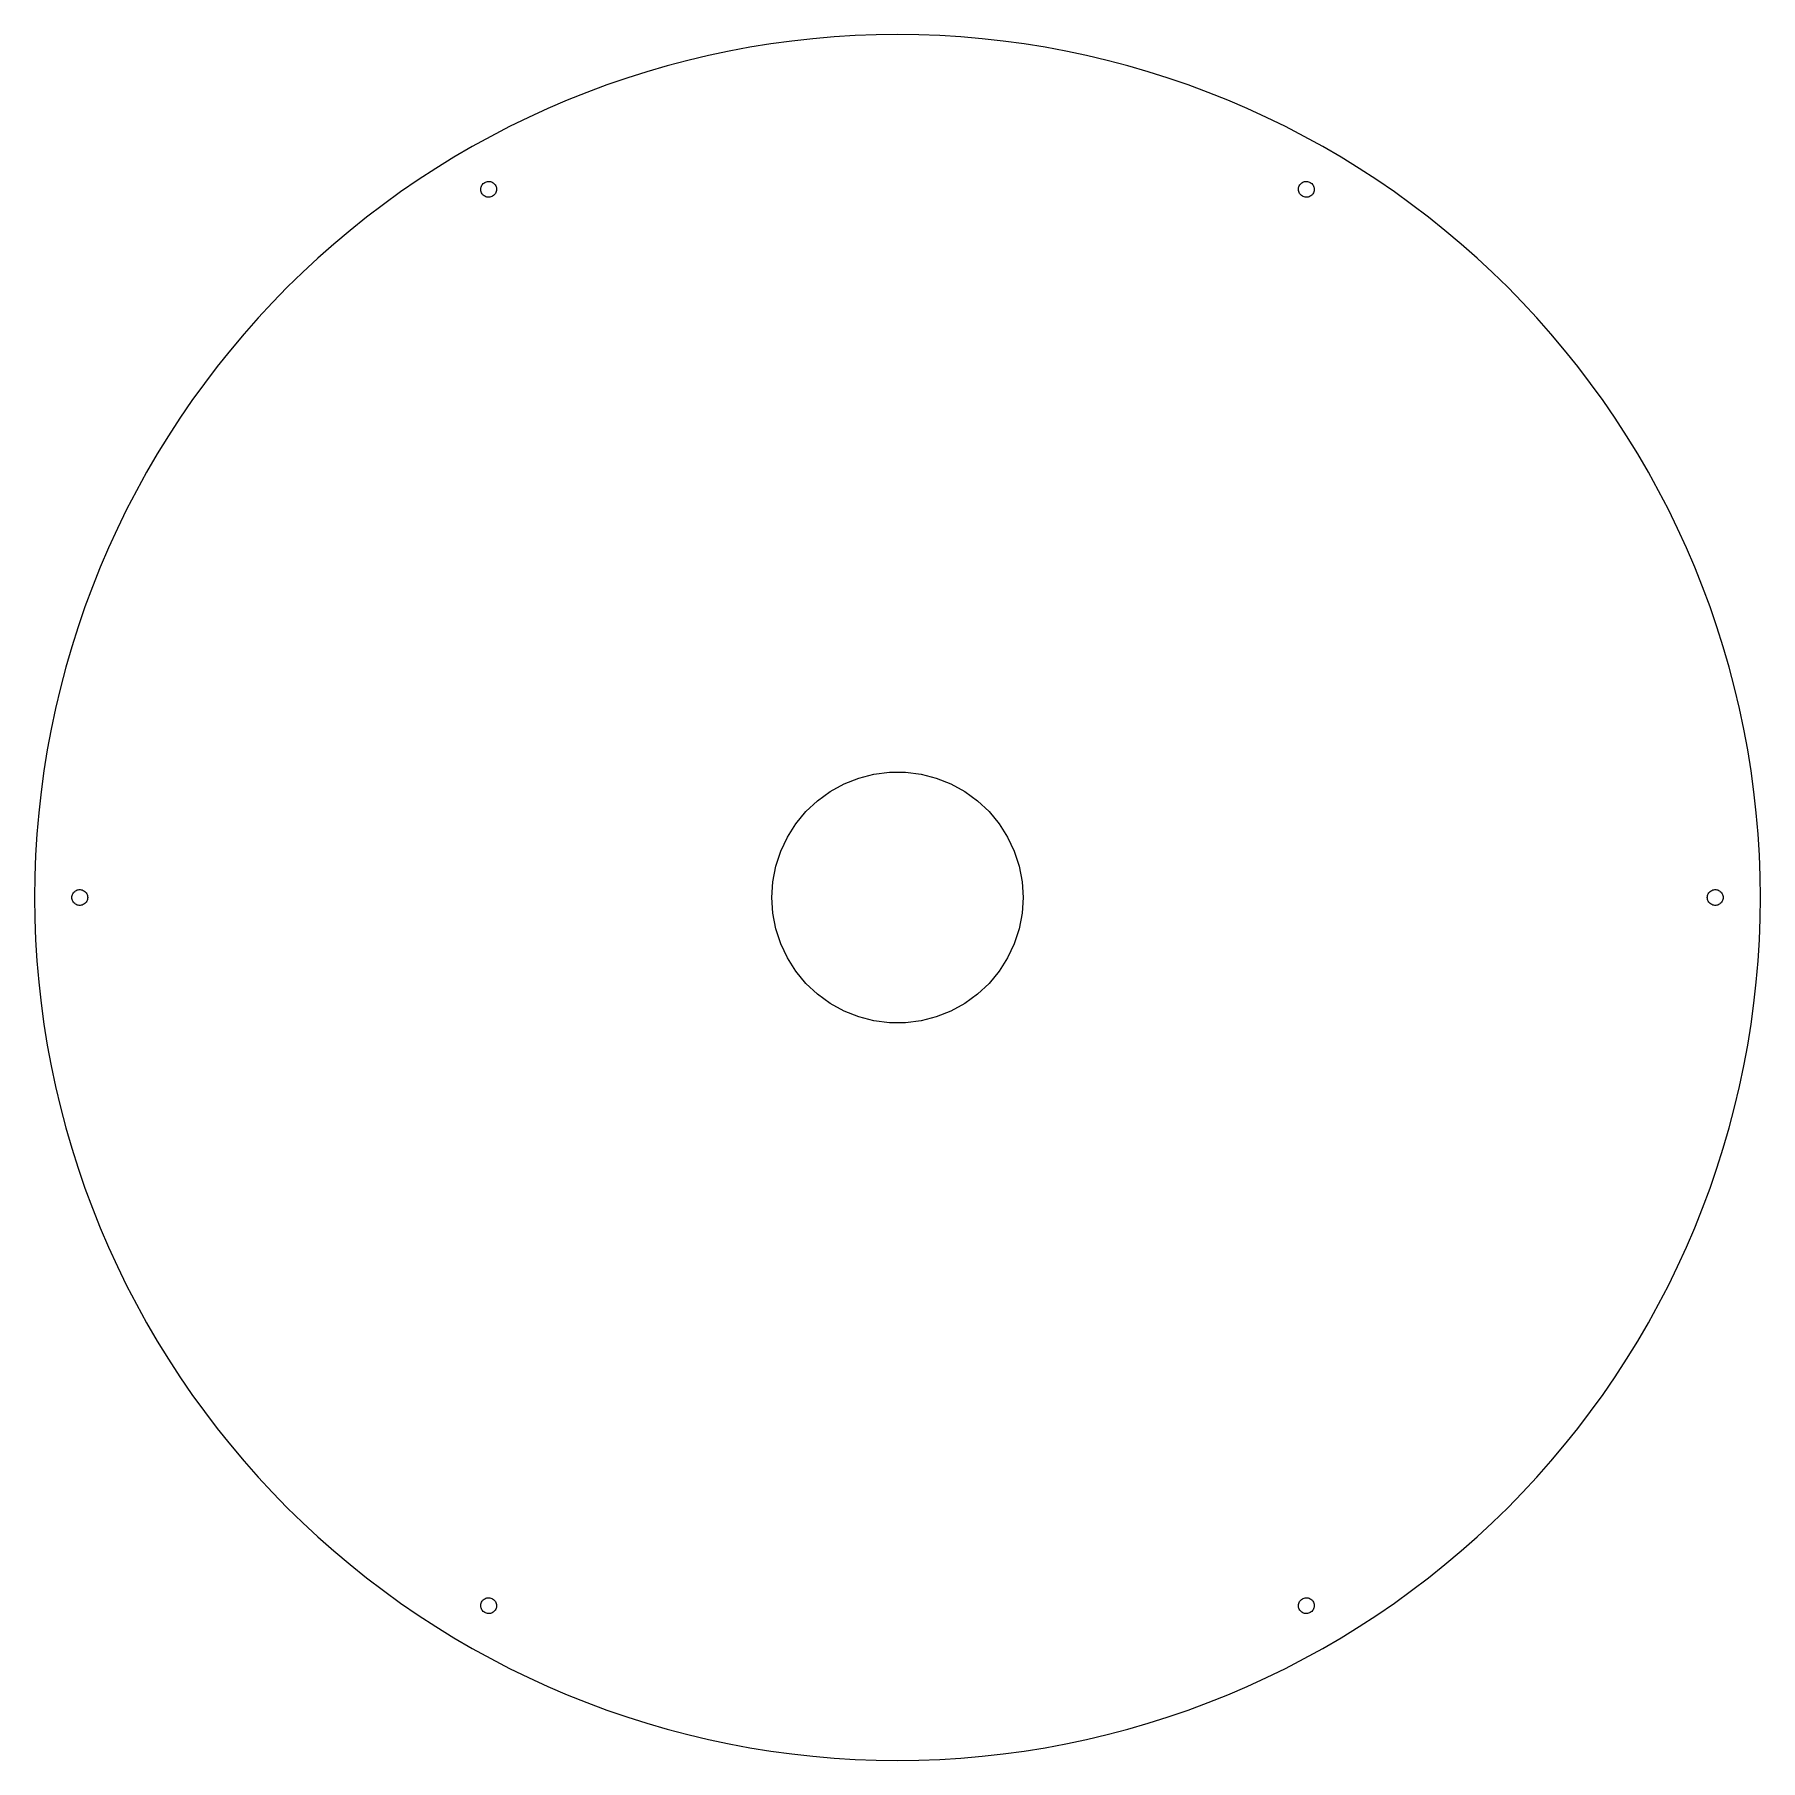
# Model space of a CAD drawing. Header units: metres. Extents: x -76 to 76, y -76 to 76.
import ezdxf

# ---------------------------------------------------------------- set-up
doc = ezdxf.new("R2010")
doc.units = ezdxf.units.M

msp = doc.modelspace()

# ---------------------------------------------------------------- linework, layer by layer
for p, q in [((0, 76.3095), (-1.87273, 76.2865)), ((1.87273, 76.2865), (0, 76.3095)), ((-14.8872, 74.8433), (-16.7195, 74.4554)), ((-13.046, 75.1861), (-14.8872, 74.8433)), ((-11.1969, 75.4836), (-13.046, 75.1861)), ((-9.3411, 75.7356), (-11.1969, 75.4836)), ((-7.47964, 75.9421), (-9.3411, 75.7356)), ((-5.61368, 76.1028), (-7.47964, 75.9421)), ((-3.74433, 76.2176), (-5.61368, 76.1028)), ((-1.87273, 76.2865), (-3.74433, 76.2176)), ((3.74433, 76.2176), (1.87273, 76.2865)), ((5.61368, 76.1028), (3.74433, 76.2176)), ((7.47964, 75.9421), (5.61368, 76.1028)), ((9.3411, 75.7356), (7.47964, 75.9421)), ((11.1969, 75.4836), (9.3411, 75.7356)), ((13.046, 75.1861), (11.1969, 75.4836)), ((14.8872, 74.8433), (13.046, 75.1861)), ((16.7195, 74.4554), (14.8872, 74.8433)), ((-20.3527, 73.5453), (-22.1515, 73.0237)), ((-18.5417, 74.0226), (-20.3527, 73.5453)), ((-16.7195, 74.4554), (-18.5417, 74.0226)), ((18.5417, 74.0226), (16.7195, 74.4554)), ((20.3527, 73.5453), (18.5417, 74.0226)), ((22.1515, 73.0237), (20.3527, 73.5453)), ((-25.7079, 71.8488), (-27.4634, 71.1962)), ((-23.9369, 72.458), (-25.7079, 71.8488)), ((-22.1515, 73.0237), (-23.9369, 72.458)), ((23.9369, 72.458), (22.1515, 73.0237)), ((25.7079, 71.8488), (23.9369, 72.458)), ((27.4634, 71.1962), (25.7079, 71.8488)), ((-29.2024, 70.5008), (-30.9238, 69.7629)), ((-27.4634, 71.1962), (-29.2024, 70.5008)), ((29.2024, 70.5008), (27.4634, 71.1962)), ((30.9238, 69.7629), (29.2024, 70.5008)), ((-32.6265, 68.983), (-34.3096, 68.1615)), ((-30.9238, 69.7629), (-32.6265, 68.983)), ((32.6265, 68.983), (30.9238, 69.7629)), ((34.3096, 68.1615), (32.6265, 68.983)), ((-35.9721, 67.299), (-37.6128, 66.3959)), ((-34.3096, 68.1615), (-35.9721, 67.299)), ((35.9721, 67.299), (34.3096, 68.1615)), ((37.6128, 66.3959), (35.9721, 67.299)), ((-37.6128, 66.3959), (-39.2309, 65.4529)), ((39.2309, 65.4529), (37.6128, 66.3959)), ((-40.8254, 64.4704), (-42.3953, 63.449)), ((-39.2309, 65.4529), (-40.8254, 64.4704)), ((40.8254, 64.4704), (39.2309, 65.4529)), ((42.3953, 63.449), (40.8254, 64.4704)), ((-42.3953, 63.449), (-43.9396, 62.3895)), ((-36.8541, 62.6512), (-36.845, 62.7386)), ((-36.8523, 62.5633), (-36.8541, 62.6512)), ((-36.845, 62.7386), (-36.8249, 62.8242)), ((-36.8249, 62.8242), (-36.7942, 62.9066)), ((-36.7942, 62.9066), (-36.7535, 62.9845)), ((-36.7535, 62.9845), (-36.7033, 63.0567)), ((-36.7033, 63.0567), (-36.6445, 63.122)), ((-36.6445, 63.122), (-36.578, 63.1795)), ((-36.578, 63.1795), (-36.5048, 63.2281)), ((-36.5048, 63.2281), (-36.426, 63.2672)), ((-36.426, 63.2672), (-36.343, 63.2961)), ((-36.343, 63.2961), (-36.257, 63.3144)), ((-36.257, 63.3144), (-36.1694, 63.3217)), ((-36.1694, 63.3217), (-36.0816, 63.318)), ((-36.0816, 63.318), (-35.9949, 63.3034)), ((-35.9949, 63.3034), (-35.9108, 63.278)), ((-35.9108, 63.278), (-35.8305, 63.2422)), ((-35.8305, 63.2422), (-35.7553, 63.1967)), ((-35.7553, 63.1967), (-35.6864, 63.1421)), ((-35.6864, 63.1421), (-35.6249, 63.0793)), ((-35.6249, 63.0793), (-35.5717, 63.0093)), ((-35.5717, 63.0093), (-35.5278, 62.9331)), ((-35.5278, 62.9331), (-35.4937, 62.8521)), ((-35.4937, 62.8521), (-35.4701, 62.7674)), ((-35.4701, 62.7674), (-35.4572, 62.6805)), ((-35.4554, 62.5926), (-35.4646, 62.5051)), ((-35.4572, 62.6805), (-35.4554, 62.5926)), ((35.4554, 62.5926), (35.4572, 62.6805)), ((35.4646, 62.5051), (35.4554, 62.5926)), ((35.4572, 62.6805), (35.4701, 62.7674)), ((35.4701, 62.7674), (35.4937, 62.8521)), ((35.4937, 62.8521), (35.5278, 62.9331)), ((35.5278, 62.9331), (35.5717, 63.0093)), ((35.5717, 63.0093), (35.6249, 63.0793)), ((35.6249, 63.0793), (35.6864, 63.1421)), ((35.6864, 63.1421), (35.7553, 63.1967)), ((35.7553, 63.1967), (35.8305, 63.2422)), ((35.8305, 63.2422), (35.9108, 63.278)), ((35.9108, 63.278), (35.9949, 63.3034)), ((35.9949, 63.3034), (36.0816, 63.318)), ((36.0816, 63.318), (36.1694, 63.3217)), ((36.1694, 63.3217), (36.257, 63.3144)), ((36.257, 63.3144), (36.343, 63.2961)), ((36.343, 63.2961), (36.426, 63.2672)), ((36.426, 63.2672), (36.5048, 63.2281)), ((36.5048, 63.2281), (36.578, 63.1795)), ((36.578, 63.1795), (36.6445, 63.122)), ((36.6445, 63.122), (36.7033, 63.0567)), ((36.7033, 63.0567), (36.7535, 62.9845)), ((36.7535, 62.9845), (36.7942, 62.9066)), ((36.7942, 62.9066), (36.8249, 62.8242)), ((36.8249, 62.8242), (36.845, 62.7386)), ((36.845, 62.7386), (36.8541, 62.6512)), ((36.8541, 62.6512), (36.8523, 62.5633)), ((43.9396, 62.3895), (42.3953, 63.449)), ((-45.4575, 61.2924), (-46.948, 60.1583)), ((-43.9396, 62.3895), (-45.4575, 61.2924)), ((-36.8395, 62.4763), (-36.8523, 62.5633)), ((-36.8158, 62.3917), (-36.8395, 62.4763)), ((-36.7818, 62.3106), (-36.8158, 62.3917)), ((-36.7378, 62.2345), (-36.7818, 62.3106)), ((-36.6847, 62.1645), (-36.7378, 62.2345)), ((-36.6232, 62.1017), (-36.6847, 62.1645)), ((-36.5543, 62.0471), (-36.6232, 62.1017)), ((-36.4791, 62.0015), (-36.5543, 62.0471)), ((-36.3988, 61.9658), (-36.4791, 62.0015)), ((-36.3146, 61.9404), (-36.3988, 61.9658)), ((-36.2279, 61.9257), (-36.3146, 61.9404)), ((-36.1401, 61.922), (-36.2279, 61.9257)), ((-36.0525, 61.9294), (-36.1401, 61.922)), ((-35.9665, 61.9477), (-36.0525, 61.9294)), ((-35.8835, 61.9766), (-35.9665, 61.9477)), ((-35.8048, 62.0157), (-35.8835, 61.9766)), ((-35.7315, 62.0643), (-35.8048, 62.0157)), ((-35.665, 62.1217), (-35.7315, 62.0643)), ((-35.6062, 62.1871), (-35.665, 62.1217)), ((-35.556, 62.2593), (-35.6062, 62.1871)), ((-35.5153, 62.3372), (-35.556, 62.2593)), ((-35.4846, 62.4196), (-35.5153, 62.3372)), ((-35.4646, 62.5051), (-35.4846, 62.4196)), ((35.4846, 62.4196), (35.4646, 62.5051)), ((35.5153, 62.3372), (35.4846, 62.4196)), ((35.556, 62.2593), (35.5153, 62.3372)), ((35.6062, 62.1871), (35.556, 62.2593)), ((35.665, 62.1217), (35.6062, 62.1871)), ((35.7315, 62.0643), (35.665, 62.1217)), ((35.8048, 62.0157), (35.7315, 62.0643)), ((35.8835, 61.9766), (35.8048, 62.0157)), ((35.9665, 61.9477), (35.8835, 61.9766)), ((36.0525, 61.9294), (35.9665, 61.9477)), ((36.1401, 61.922), (36.0525, 61.9294)), ((36.2279, 61.9257), (36.1401, 61.922)), ((36.3146, 61.9404), (36.2279, 61.9257)), ((36.3988, 61.9658), (36.3146, 61.9404)), ((36.4791, 62.0015), (36.3988, 61.9658)), ((36.5543, 62.0471), (36.4791, 62.0015)), ((36.6232, 62.1017), (36.5543, 62.0471)), ((36.6847, 62.1645), (36.6232, 62.1017)), ((36.7378, 62.2345), (36.6847, 62.1645)), ((36.7818, 62.3106), (36.7378, 62.2345)), ((36.8158, 62.3917), (36.7818, 62.3106)), ((36.8395, 62.4763), (36.8158, 62.3917)), ((36.8523, 62.5633), (36.8395, 62.4763)), ((45.4575, 61.2924), (43.9396, 62.3895)), ((46.948, 60.1583), (45.4575, 61.2924)), ((-46.948, 60.1583), (-48.4102, 58.9881)), ((48.4102, 58.9881), (46.948, 60.1583)), ((-48.4102, 58.9881), (-49.8433, 57.7822)), ((49.8433, 57.7822), (48.4102, 58.9881)), ((-51.2463, 56.5416), (-52.6185, 55.2669)), ((-49.8433, 57.7822), (-51.2463, 56.5416)), ((51.2463, 56.5416), (49.8433, 57.7822)), ((52.6185, 55.2669), (51.2463, 56.5416)), ((-52.6185, 55.2669), (-53.959, 53.959)), ((53.959, 53.959), (52.6185, 55.2669)), ((-53.959, 53.959), (-55.2669, 52.6185)), ((55.2669, 52.6185), (53.959, 53.959)), ((-55.2669, 52.6185), (-56.5416, 51.2463)), ((56.5416, 51.2463), (55.2669, 52.6185)), ((-56.5416, 51.2463), (-57.7822, 49.8433)), ((57.7822, 49.8433), (56.5416, 51.2463)), ((-57.7822, 49.8433), (-58.9881, 48.4102)), ((58.9881, 48.4102), (57.7822, 49.8433)), ((-58.9881, 48.4102), (-60.1583, 46.948)), ((60.1583, 46.948), (58.9881, 48.4102)), ((-60.1583, 46.948), (-61.2924, 45.4575)), ((61.2924, 45.4575), (60.1583, 46.948)), ((-61.2924, 45.4575), (-62.3895, 43.9396)), ((62.3895, 43.9396), (61.2924, 45.4575)), ((-62.3895, 43.9396), (-63.449, 42.3953)), ((63.449, 42.3953), (62.3895, 43.9396)), ((-63.449, 42.3953), (-64.4704, 40.8254)), ((64.4704, 40.8254), (63.449, 42.3953)), ((-64.4704, 40.8254), (-65.4529, 39.2309)), ((65.4529, 39.2309), (64.4704, 40.8254)), ((-65.4529, 39.2309), (-66.3959, 37.6128)), ((66.3959, 37.6128), (65.4529, 39.2309)), ((-66.3959, 37.6128), (-67.299, 35.9721)), ((67.299, 35.9721), (66.3959, 37.6128)), ((-67.299, 35.9721), (-68.1615, 34.3096)), ((68.1615, 34.3096), (67.299, 35.9721)), ((-68.1615, 34.3096), (-68.983, 32.6265)), ((68.983, 32.6265), (68.1615, 34.3096)), ((-68.983, 32.6265), (-69.7629, 30.9238)), ((69.7629, 30.9238), (68.983, 32.6265)), ((-69.7629, 30.9238), (-70.5008, 29.2024)), ((70.5008, 29.2024), (69.7629, 30.9238)), ((-70.5008, 29.2024), (-71.1962, 27.4634)), ((71.1962, 27.4634), (70.5008, 29.2024)), ((-71.1962, 27.4634), (-71.8488, 25.7079)), ((71.8488, 25.7079), (71.1962, 27.4634)), ((-71.8488, 25.7079), (-72.458, 23.9369)), ((72.458, 23.9369), (71.8488, 25.7079)), ((-72.458, 23.9369), (-73.0237, 22.1515)), ((73.0237, 22.1515), (72.458, 23.9369)), ((-73.0237, 22.1515), (-73.5453, 20.3527)), ((73.5453, 20.3527), (73.0237, 22.1515)), ((-73.5453, 20.3527), (-74.0226, 18.5417)), ((74.0226, 18.5417), (73.5453, 20.3527)), ((-74.0226, 18.5417), (-74.4554, 16.7195)), ((74.4554, 16.7195), (74.0226, 18.5417)), ((-74.4554, 16.7195), (-74.8433, 14.8872)), ((74.8433, 14.8872), (74.4554, 16.7195)), ((-74.8433, 14.8872), (-75.1861, 13.046)), ((75.1861, 13.046), (74.8433, 14.8872)), ((-75.1861, 13.046), (-75.4836, 11.1969)), ((75.4836, 11.1969), (75.1861, 13.046)), ((-75.4836, 11.1969), (-75.7356, 9.3411)), ((-3.43009, 10.5567), (-2.07993, 10.9034)), ((-2.07993, 10.9034), (-0.696975, 11.0781)), ((-0.696975, 11.0781), (0.696975, 11.0781)), ((0.696975, 11.0781), (2.07993, 10.9034)), ((2.07993, 10.9034), (3.43009, 10.5567)), ((75.7356, 9.3411), (75.4836, 11.1969)), ((-75.7356, 9.3411), (-75.9421, 7.47964)), ((-7.07541, 8.5527), (-5.94768, 9.37204)), ((-5.94768, 9.37204), (-4.72615, 10.0436)), ((-4.72615, 10.0436), (-3.43009, 10.5567)), ((3.43009, 10.5567), (4.72615, 10.0436)), ((4.72615, 10.0436), (5.94768, 9.37204)), ((5.94768, 9.37204), (7.07541, 8.5527)), ((75.9421, 7.47964), (75.7356, 9.3411)), ((-8.09155, 7.59847), (-7.07541, 8.5527)), ((7.07541, 8.5527), (8.09155, 7.59847)), ((-75.9421, 7.47964), (-76.1028, 5.61368)), ((-9.727, 5.34747), (-8.98009, 6.52442)), ((-8.98009, 6.52442), (-8.09155, 7.59847)), ((8.09155, 7.59847), (8.98009, 6.52442)), ((8.98009, 6.52442), (9.727, 5.34747)), ((76.1028, 5.61368), (75.9421, 7.47964)), ((-76.1028, 5.61368), (-76.2176, 3.74433)), ((-10.3205, 4.08618), (-9.727, 5.34747)), ((9.727, 5.34747), (10.3205, 4.08618)), ((76.2176, 3.74433), (76.1028, 5.61368)), ((-76.2176, 3.74433), (-76.2865, 1.87273)), ((-10.7513, 2.76046), (-10.3205, 4.08618)), ((10.3205, 4.08618), (10.7513, 2.76046)), ((76.2865, 1.87273), (76.2176, 3.74433)), ((-76.2865, 1.87273), (-76.3095, 0)), ((-11.0125, 1.3912), (-10.7513, 2.76046)), ((10.7513, 2.76046), (11.0125, 1.3912)), ((76.3095, 0), (76.2865, 1.87273)), ((-76.3095, 0), (-76.2865, -1.87273)), ((-73.0095, 0), (-73.004, 0.087732)), ((-73.004, -0.087732), (-73.0095, 0)), ((-73.004, 0.087732), (-72.9875, 0.174083)), ((-72.9875, 0.174083), (-72.9604, 0.257687)), ((-72.9604, 0.257687), (-72.9229, 0.337227)), ((-72.9229, 0.337227), (-72.8758, 0.411449)), ((-72.8758, 0.411449), (-72.8198, 0.479182)), ((-72.8198, 0.479182), (-72.7557, 0.539359)), ((-72.7557, 0.539359), (-72.6846, 0.591029)), ((-72.6846, 0.591029), (-72.6076, 0.633378)), ((-72.6076, 0.633378), (-72.5258, 0.665739)), ((-72.5258, 0.665739), (-72.4407, 0.6876)), ((-72.4407, 0.6876), (-72.3535, 0.698618)), ((-72.3535, 0.698618), (-72.2656, 0.698618)), ((-72.2656, 0.698618), (-72.1784, 0.6876)), ((-72.1784, 0.6876), (-72.0932, 0.665739)), ((-72.0932, 0.665739), (-72.0115, 0.633378)), ((-72.0115, 0.633378), (-71.9344, 0.591029)), ((-71.9344, 0.591029), (-71.8633, 0.539359)), ((-71.8633, 0.539359), (-71.7992, 0.479182)), ((-71.7992, 0.479182), (-71.7432, 0.411449)), ((-71.7432, 0.411449), (-71.6961, 0.337227)), ((-71.6961, 0.337227), (-71.6587, 0.257687)), ((-71.6587, 0.257687), (-71.6315, 0.174083)), ((-71.6315, 0.174083), (-71.615, 0.087732)), ((-71.615, 0.087732), (-71.6095, 0)), ((-71.6095, 0), (-71.615, -0.087732)), ((-11.1, 0), (-11.0125, 1.3912)), ((-11.0125, -1.3912), (-11.1, 0)), ((11.0125, 1.3912), (11.1, 0)), ((11.1, 0), (11.0125, -1.3912)), ((71.6095, 0), (71.615, 0.087732)), ((71.615, -0.087732), (71.6095, 0)), ((71.615, 0.087732), (71.6315, 0.174083)), ((71.6315, 0.174083), (71.6587, 0.257687)), ((71.6587, 0.257687), (71.6961, 0.337227)), ((71.6961, 0.337227), (71.7432, 0.411449)), ((71.7432, 0.411449), (71.7992, 0.479182)), ((71.7992, 0.479182), (71.8633, 0.539359)), ((71.8633, 0.539359), (71.9344, 0.591029)), ((71.9344, 0.591029), (72.0115, 0.633378)), ((72.0115, 0.633378), (72.0932, 0.665739)), ((72.0932, 0.665739), (72.1784, 0.6876)), ((72.1784, 0.6876), (72.2656, 0.698618)), ((72.2656, 0.698618), (72.3535, 0.698618)), ((72.3535, 0.698618), (72.4407, 0.6876)), ((72.4407, 0.6876), (72.5258, 0.665739)), ((72.5258, 0.665739), (72.6076, 0.633378)), ((72.6076, 0.633378), (72.6846, 0.591029)), ((72.6846, 0.591029), (72.7557, 0.539359)), ((72.7557, 0.539359), (72.8198, 0.479182)), ((72.8198, 0.479182), (72.8758, 0.411449)), ((72.8758, 0.411449), (72.9229, 0.337227)), ((72.9229, 0.337227), (72.9604, 0.257687)), ((72.9604, 0.257687), (72.9875, 0.174083)), ((72.9875, 0.174083), (73.004, 0.087732)), ((73.004, 0.087732), (73.0095, 0)), ((73.0095, 0), (73.004, -0.087732)), ((76.2865, -1.87273), (76.3095, 0)), ((-72.9875, -0.174083), (-73.004, -0.087732)), ((-72.9604, -0.257687), (-72.9875, -0.174083)), ((-72.9229, -0.337227), (-72.9604, -0.257687)), ((-72.8758, -0.411449), (-72.9229, -0.337227)), ((-72.8198, -0.479182), (-72.8758, -0.411449)), ((-72.7557, -0.539359), (-72.8198, -0.479182)), ((-72.6846, -0.591029), (-72.7557, -0.539359)), ((-72.6076, -0.633378), (-72.6846, -0.591029)), ((-72.5258, -0.665739), (-72.6076, -0.633378)), ((-72.4407, -0.6876), (-72.5258, -0.665739)), ((-72.3535, -0.698618), (-72.4407, -0.6876)), ((-72.2656, -0.698618), (-72.3535, -0.698618)), ((-72.1784, -0.6876), (-72.2656, -0.698618)), ((-72.0932, -0.665739), (-72.1784, -0.6876)), ((-72.0115, -0.633378), (-72.0932, -0.665739)), ((-71.9344, -0.591029), (-72.0115, -0.633378)), ((-71.8633, -0.539359), (-71.9344, -0.591029)), ((-71.7992, -0.479182), (-71.8633, -0.539359)), ((-71.7432, -0.411449), (-71.7992, -0.479182)), ((-71.6961, -0.337227), (-71.7432, -0.411449)), ((-71.6587, -0.257687), (-71.6961, -0.337227)), ((-71.6315, -0.174083), (-71.6587, -0.257687)), ((-71.615, -0.087732), (-71.6315, -0.174083)), ((-10.7513, -2.76046), (-11.0125, -1.3912)), ((11.0125, -1.3912), (10.7513, -2.76046)), ((71.6315, -0.174083), (71.615, -0.087732)), ((71.6587, -0.257687), (71.6315, -0.174083)), ((71.6961, -0.337227), (71.6587, -0.257687)), ((71.7432, -0.411449), (71.6961, -0.337227)), ((71.7992, -0.479182), (71.7432, -0.411449)), ((71.8633, -0.539359), (71.7992, -0.479182)), ((71.9344, -0.591029), (71.8633, -0.539359)), ((72.0115, -0.633378), (71.9344, -0.591029)), ((72.0932, -0.665739), (72.0115, -0.633378)), ((72.1784, -0.6876), (72.0932, -0.665739)), ((72.2656, -0.698618), (72.1784, -0.6876)), ((72.3535, -0.698618), (72.2656, -0.698618)), ((72.4407, -0.6876), (72.3535, -0.698618)), ((72.5258, -0.665739), (72.4407, -0.6876)), ((72.6076, -0.633378), (72.5258, -0.665739)), ((72.6846, -0.591029), (72.6076, -0.633378)), ((72.7557, -0.539359), (72.6846, -0.591029)), ((72.8198, -0.479182), (72.7557, -0.539359)), ((72.8758, -0.411449), (72.8198, -0.479182)), ((72.9229, -0.337227), (72.8758, -0.411449)), ((72.9604, -0.257687), (72.9229, -0.337227)), ((72.9875, -0.174083), (72.9604, -0.257687)), ((73.004, -0.087732), (72.9875, -0.174083)), ((-76.2865, -1.87273), (-76.2176, -3.74433)), ((-10.3205, -4.08618), (-10.7513, -2.76046)), ((10.7513, -2.76046), (10.3205, -4.08618)), ((76.2176, -3.74433), (76.2865, -1.87273)), ((-76.2176, -3.74433), (-76.1028, -5.61368)), ((-9.727, -5.34747), (-10.3205, -4.08618)), ((10.3205, -4.08618), (9.727, -5.34747)), ((76.1028, -5.61368), (76.2176, -3.74433)), ((-76.1028, -5.61368), (-75.9421, -7.47964)), ((-8.98009, -6.52442), (-9.727, -5.34747)), ((9.727, -5.34747), (8.98009, -6.52442)), ((75.9421, -7.47964), (76.1028, -5.61368)), ((-75.9421, -7.47964), (-75.7356, -9.3411)), ((-8.09155, -7.59847), (-8.98009, -6.52442)), ((-7.07541, -8.5527), (-8.09155, -7.59847)), ((8.09155, -7.59847), (7.07541, -8.5527)), ((8.98009, -6.52442), (8.09155, -7.59847)), ((75.7356, -9.3411), (75.9421, -7.47964)), ((-5.94768, -9.37204), (-7.07541, -8.5527)), ((7.07541, -8.5527), (5.94768, -9.37204)), ((-75.7356, -9.3411), (-75.4836, -11.1969)), ((-4.72615, -10.0436), (-5.94768, -9.37204)), ((-3.43009, -10.5567), (-4.72615, -10.0436)), ((-2.07993, -10.9034), (-3.43009, -10.5567)), ((3.43009, -10.5567), (2.07993, -10.9034)), ((4.72615, -10.0436), (3.43009, -10.5567)), ((5.94768, -9.37204), (4.72615, -10.0436)), ((75.4836, -11.1969), (75.7356, -9.3411)), ((-75.4836, -11.1969), (-75.1861, -13.046)), ((-0.696975, -11.0781), (-2.07993, -10.9034)), ((0.696975, -11.0781), (-0.696975, -11.0781)), ((2.07993, -10.9034), (0.696975, -11.0781)), ((75.1861, -13.046), (75.4836, -11.1969)), ((-75.1861, -13.046), (-74.8433, -14.8872)), ((74.8433, -14.8872), (75.1861, -13.046)), ((-74.8433, -14.8872), (-74.4554, -16.7195)), ((74.4554, -16.7195), (74.8433, -14.8872)), ((-74.4554, -16.7195), (-74.0226, -18.5417)), ((74.0226, -18.5417), (74.4554, -16.7195)), ((-74.0226, -18.5417), (-73.5453, -20.3527)), ((73.5453, -20.3527), (74.0226, -18.5417)), ((-73.5453, -20.3527), (-73.0237, -22.1515)), ((73.0237, -22.1515), (73.5453, -20.3527)), ((-73.0237, -22.1515), (-72.458, -23.9369)), ((72.458, -23.9369), (73.0237, -22.1515)), ((-72.458, -23.9369), (-71.8488, -25.7079)), ((71.8488, -25.7079), (72.458, -23.9369)), ((-71.8488, -25.7079), (-71.1962, -27.4634)), ((71.1962, -27.4634), (71.8488, -25.7079)), ((-71.1962, -27.4634), (-70.5008, -29.2024)), ((70.5008, -29.2024), (71.1962, -27.4634)), ((-70.5008, -29.2024), (-69.7629, -30.9238)), ((69.7629, -30.9238), (70.5008, -29.2024)), ((-69.7629, -30.9238), (-68.983, -32.6265)), ((68.983, -32.6265), (69.7629, -30.9238)), ((-68.983, -32.6265), (-68.1615, -34.3096)), ((68.1615, -34.3096), (68.983, -32.6265)), ((-68.1615, -34.3096), (-67.299, -35.9721)), ((67.299, -35.9721), (68.1615, -34.3096)), ((-67.299, -35.9721), (-66.3959, -37.6128)), ((66.3959, -37.6128), (67.299, -35.9721)), ((-66.3959, -37.6128), (-65.4529, -39.2309)), ((65.4529, -39.2309), (66.3959, -37.6128)), ((-65.4529, -39.2309), (-64.4704, -40.8254)), ((64.4704, -40.8254), (65.4529, -39.2309)), ((-64.4704, -40.8254), (-63.449, -42.3953)), ((63.449, -42.3953), (64.4704, -40.8254)), ((-63.449, -42.3953), (-62.3895, -43.9396)), ((62.3895, -43.9396), (63.449, -42.3953)), ((-62.3895, -43.9396), (-61.2924, -45.4575)), ((61.2924, -45.4575), (62.3895, -43.9396)), ((-61.2924, -45.4575), (-60.1583, -46.948)), ((60.1583, -46.948), (61.2924, -45.4575)), ((-60.1583, -46.948), (-58.9881, -48.4102)), ((58.9881, -48.4102), (60.1583, -46.948)), ((-58.9881, -48.4102), (-57.7822, -49.8433)), ((57.7822, -49.8433), (58.9881, -48.4102)), ((-57.7822, -49.8433), (-56.5416, -51.2463)), ((56.5416, -51.2463), (57.7822, -49.8433)), ((-56.5416, -51.2463), (-55.2669, -52.6185)), ((55.2669, -52.6185), (56.5416, -51.2463)), ((-55.2669, -52.6185), (-53.959, -53.959)), ((53.959, -53.959), (55.2669, -52.6185)), ((-53.959, -53.959), (-52.6185, -55.2669)), ((52.6185, -55.2669), (53.959, -53.959)), ((-52.6185, -55.2669), (-51.2463, -56.5416)), ((51.2463, -56.5416), (52.6185, -55.2669)), ((-51.2463, -56.5416), (-49.8433, -57.7822)), ((-49.8433, -57.7822), (-48.4102, -58.9881)), ((48.4102, -58.9881), (49.8433, -57.7822)), ((49.8433, -57.7822), (51.2463, -56.5416)), ((-48.4102, -58.9881), (-46.948, -60.1583)), ((46.948, -60.1583), (48.4102, -58.9881)), ((-46.948, -60.1583), (-45.4575, -61.2924)), ((45.4575, -61.2924), (46.948, -60.1583)), ((-45.4575, -61.2924), (-43.9396, -62.3895)), ((-43.9396, -62.3895), (-42.3953, -63.449)), ((-36.8541, -62.6512), (-36.8523, -62.5633)), ((-36.8523, -62.5633), (-36.8395, -62.4763)), ((-36.8395, -62.4763), (-36.8158, -62.3917)), ((-36.8158, -62.3917), (-36.7818, -62.3106)), ((-36.7818, -62.3106), (-36.7378, -62.2345)), ((-36.7378, -62.2345), (-36.6847, -62.1645)), ((-36.6847, -62.1645), (-36.6232, -62.1017)), ((-36.6232, -62.1017), (-36.5543, -62.0471)), ((-36.5543, -62.0471), (-36.4791, -62.0015)), ((-36.4791, -62.0015), (-36.3988, -61.9658)), ((-36.3988, -61.9658), (-36.3146, -61.9404)), ((-36.3146, -61.9404), (-36.2279, -61.9257)), ((-36.2279, -61.9257), (-36.1401, -61.922)), ((-36.1401, -61.922), (-36.0525, -61.9294)), ((-36.0525, -61.9294), (-35.9665, -61.9477)), ((-35.9665, -61.9477), (-35.8835, -61.9766)), ((-35.8835, -61.9766), (-35.8048, -62.0157)), ((-35.8048, -62.0157), (-35.7315, -62.0643)), ((-35.7315, -62.0643), (-35.665, -62.1217)), ((-35.665, -62.1217), (-35.6062, -62.1871)), ((-35.6062, -62.1871), (-35.556, -62.2593)), ((-35.556, -62.2593), (-35.5153, -62.3372)), ((-35.5153, -62.3372), (-35.4846, -62.4196)), ((-35.4846, -62.4196), (-35.4646, -62.5051)), ((-35.4646, -62.5051), (-35.4554, -62.5926)), ((35.4554, -62.5926), (35.4646, -62.5051)), ((35.4646, -62.5051), (35.4846, -62.4196)), ((35.4846, -62.4196), (35.5153, -62.3372)), ((35.5153, -62.3372), (35.556, -62.2593)), ((35.556, -62.2593), (35.6062, -62.1871)), ((35.6062, -62.1871), (35.665, -62.1217)), ((35.665, -62.1217), (35.7315, -62.0643)), ((35.7315, -62.0643), (35.8048, -62.0157)), ((35.8048, -62.0157), (35.8835, -61.9766)), ((35.8835, -61.9766), (35.9665, -61.9477)), ((35.9665, -61.9477), (36.0525, -61.9294)), ((36.0525, -61.9294), (36.1401, -61.922)), ((36.1401, -61.922), (36.2279, -61.9257)), ((36.2279, -61.9257), (36.3146, -61.9404)), ((36.3146, -61.9404), (36.3988, -61.9658)), ((36.3988, -61.9658), (36.4791, -62.0015)), ((36.4791, -62.0015), (36.5543, -62.0471)), ((36.5543, -62.0471), (36.6232, -62.1017)), ((36.6232, -62.1017), (36.6847, -62.1645)), ((36.6847, -62.1645), (36.7378, -62.2345)), ((36.7378, -62.2345), (36.7818, -62.3106)), ((36.7818, -62.3106), (36.8158, -62.3917)), ((36.8158, -62.3917), (36.8395, -62.4763)), ((36.8395, -62.4763), (36.8523, -62.5633)), ((36.8523, -62.5633), (36.8541, -62.6512)), ((42.3953, -63.449), (43.9396, -62.3895)), ((43.9396, -62.3895), (45.4575, -61.2924)), ((-42.3953, -63.449), (-40.8254, -64.4704)), ((-36.845, -62.7386), (-36.8541, -62.6512)), ((-36.8249, -62.8242), (-36.845, -62.7386)), ((-36.7942, -62.9066), (-36.8249, -62.8242)), ((-36.7535, -62.9845), (-36.7942, -62.9066)), ((-36.7033, -63.0567), (-36.7535, -62.9845)), ((-36.6445, -63.122), (-36.7033, -63.0567)), ((-36.578, -63.1795), (-36.6445, -63.122)), ((-36.5048, -63.2281), (-36.578, -63.1795)), ((-36.426, -63.2672), (-36.5048, -63.2281)), ((-36.343, -63.2961), (-36.426, -63.2672)), ((-36.257, -63.3144), (-36.343, -63.2961)), ((-36.1694, -63.3217), (-36.257, -63.3144)), ((-36.0816, -63.318), (-36.1694, -63.3217)), ((-35.9949, -63.3034), (-36.0816, -63.318)), ((-35.9108, -63.278), (-35.9949, -63.3034)), ((-35.8305, -63.2422), (-35.9108, -63.278)), ((-35.7553, -63.1967), (-35.8305, -63.2422)), ((-35.6864, -63.1421), (-35.7553, -63.1967)), ((-35.6249, -63.0793), (-35.6864, -63.1421)), ((-35.5717, -63.0093), (-35.6249, -63.0793)), ((-35.5278, -62.9331), (-35.5717, -63.0093)), ((-35.4937, -62.8521), (-35.5278, -62.9331)), ((-35.4701, -62.7674), (-35.4937, -62.8521)), ((-35.4572, -62.6805), (-35.4701, -62.7674)), ((-35.4554, -62.5926), (-35.4572, -62.6805)), ((35.4572, -62.6805), (35.4554, -62.5926)), ((35.4701, -62.7674), (35.4572, -62.6805)), ((35.4937, -62.8521), (35.4701, -62.7674)), ((35.5278, -62.9331), (35.4937, -62.8521)), ((35.5717, -63.0093), (35.5278, -62.9331)), ((35.6249, -63.0793), (35.5717, -63.0093)), ((35.6864, -63.1421), (35.6249, -63.0793)), ((35.7553, -63.1967), (35.6864, -63.1421)), ((35.8305, -63.2422), (35.7553, -63.1967)), ((35.9108, -63.278), (35.8305, -63.2422)), ((35.9949, -63.3034), (35.9108, -63.278)), ((36.0816, -63.318), (35.9949, -63.3034)), ((36.1694, -63.3217), (36.0816, -63.318)), ((36.257, -63.3144), (36.1694, -63.3217)), ((36.343, -63.2961), (36.257, -63.3144)), ((36.426, -63.2672), (36.343, -63.2961)), ((36.5048, -63.2281), (36.426, -63.2672)), ((36.578, -63.1795), (36.5048, -63.2281)), ((36.6445, -63.122), (36.578, -63.1795)), ((36.7033, -63.0567), (36.6445, -63.122)), ((36.7535, -62.9845), (36.7033, -63.0567)), ((36.7942, -62.9066), (36.7535, -62.9845)), ((36.8249, -62.8242), (36.7942, -62.9066)), ((36.845, -62.7386), (36.8249, -62.8242)), ((36.8541, -62.6512), (36.845, -62.7386)), ((40.8254, -64.4704), (42.3953, -63.449)), ((-40.8254, -64.4704), (-39.2309, -65.4529)), ((-39.2309, -65.4529), (-37.6128, -66.3959)), ((37.6128, -66.3959), (39.2309, -65.4529)), ((39.2309, -65.4529), (40.8254, -64.4704)), ((-37.6128, -66.3959), (-35.9721, -67.299)), ((35.9721, -67.299), (37.6128, -66.3959)), ((-35.9721, -67.299), (-34.3096, -68.1615)), ((-34.3096, -68.1615), (-32.6265, -68.983)), ((32.6265, -68.983), (34.3096, -68.1615)), ((34.3096, -68.1615), (35.9721, -67.299)), ((-32.6265, -68.983), (-30.9238, -69.7629)), ((-30.9238, -69.7629), (-29.2024, -70.5008)), ((29.2024, -70.5008), (30.9238, -69.7629)), ((30.9238, -69.7629), (32.6265, -68.983)), ((-29.2024, -70.5008), (-27.4634, -71.1962)), ((-27.4634, -71.1962), (-25.7079, -71.8488)), ((25.7079, -71.8488), (27.4634, -71.1962)), ((27.4634, -71.1962), (29.2024, -70.5008)), ((-25.7079, -71.8488), (-23.9369, -72.458)), ((-23.9369, -72.458), (-22.1515, -73.0237)), ((-22.1515, -73.0237), (-20.3527, -73.5453)), ((20.3527, -73.5453), (22.1515, -73.0237)), ((22.1515, -73.0237), (23.9369, -72.458)), ((23.9369, -72.458), (25.7079, -71.8488)), ((-20.3527, -73.5453), (-18.5417, -74.0226)), ((-18.5417, -74.0226), (-16.7195, -74.4554)), ((-16.7195, -74.4554), (-14.8872, -74.8433)), ((14.8872, -74.8433), (16.7195, -74.4554)), ((16.7195, -74.4554), (18.5417, -74.0226)), ((18.5417, -74.0226), (20.3527, -73.5453)), ((-14.8872, -74.8433), (-13.046, -75.1861)), ((-13.046, -75.1861), (-11.1969, -75.4836)), ((-11.1969, -75.4836), (-9.3411, -75.7356)), ((-9.3411, -75.7356), (-7.47964, -75.9421)), ((-7.47964, -75.9421), (-5.61368, -76.1028)), ((-5.61368, -76.1028), (-3.74433, -76.2176)), ((-3.74433, -76.2176), (-1.87273, -76.2865)), ((-1.87273, -76.2865), (0, -76.3095)), ((0, -76.3095), (1.87273, -76.2865)), ((1.87273, -76.2865), (3.74433, -76.2176)), ((3.74433, -76.2176), (5.61368, -76.1028)), ((5.61368, -76.1028), (7.47964, -75.9421)), ((7.47964, -75.9421), (9.3411, -75.7356)), ((9.3411, -75.7356), (11.1969, -75.4836)), ((11.1969, -75.4836), (13.046, -75.1861)), ((13.046, -75.1861), (14.8872, -74.8433))]:
    msp.add_line(p, q)

doc.saveas('drawing.dxf')
